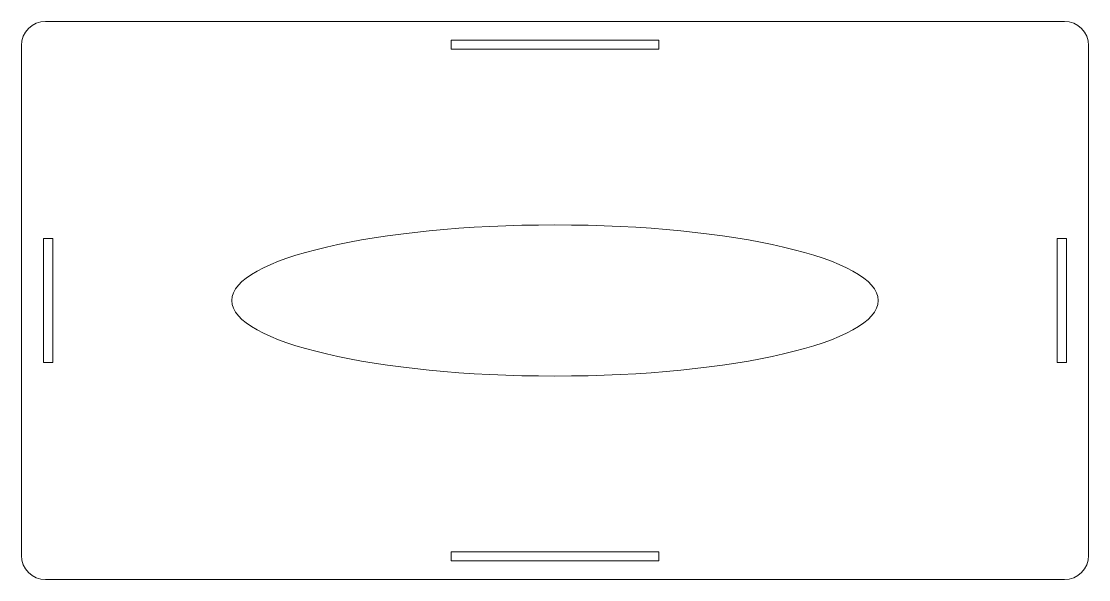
# Model space of a CAD drawing. Header units: millimetres. Extents: x -469 to 407, y -355 to 456.
# Drawn here: x -132.3 to 122.9, y -70.5 to 63.1 of the extents above; entities that cross this region are included whole.
import ezdxf

# ---------------------------------------------------------------- set-up
doc = ezdxf.new("R2010")
doc.units = ezdxf.units.MM
doc.header["$MEASUREMENT"] = 0
doc.layers.add('Layer 1', color=7, linetype='Continuous')

msp = doc.modelspace()

# ---------------------------------------------------------------- linework, layer by layer
at = {"layer": 'Layer 1', "color": 145, "lineweight": 20}
for points, knots in [([(117.1097, 63.075), (117.1097, 63.075), (-126.534, 63.075), (-126.534, 63.075), (-126.534, 63.075), (-129.724, 63.075), (-132.334, 60.465), (-132.334, 57.275), (-132.334, 57.275), (-132.334, 57.275), (-132.334, -64.6599), (-132.334, -64.6599), (-132.334, -64.6599), (-132.334, -67.8499), (-129.724, -70.4599), (-126.534, -70.4599), (-126.534, -70.4599), (-126.534, -70.4599), (117.1097, -70.4599), (117.1097, -70.4599), (117.1097, -70.4599), (120.2997, -70.4599), (122.9097, -67.8499), (122.9097, -64.6599), (122.9097, -64.6599), (122.9097, -64.6599), (122.9097, 57.275), (122.9097, 57.275), (122.9097, 57.275), (122.9097, 60.465), (120.2997, 63.075), (117.1097, 63.075)], [0, 0, 0, 0, 0.11111111, 0.11111111, 0.11111111, 0.11111111, 0.22222222, 0.22222222, 0.22222222, 0.22222222, 0.33333333, 0.33333333, 0.33333333, 0.33333333, 0.44444444, 0.44444444, 0.44444444, 0.44444444, 0.55555556, 0.55555556, 0.55555556, 0.55555556, 0.66666667, 0.66666667, 0.66666667, 0.66666667, 0.77777778, 0.77777778, 0.77777778, 0.77777778, 1, 1, 1, 1]), ([(20.0878, 56.4075), (20.0878, 56.4075), (-29.5122, 56.4075), (-29.5122, 56.4075), (-29.5122, 56.4075), (-29.5122, 56.4075), (-29.5122, 58.6075), (-29.5122, 58.6075), (-29.5122, 58.6075), (-29.5122, 58.6075), (20.0878, 58.6075), (20.0878, 58.6075), (20.0878, 58.6075), (20.0878, 58.6075), (20.0878, 56.4075), (20.0878, 56.4075)], [0, 0, 0, 0, 0.2, 0.2, 0.2, 0.2, 0.4, 0.4, 0.4, 0.4, 0.6, 0.6, 0.6, 0.6, 1, 1, 1, 1]), ([(72.5827, -3.6925), (72.5827, -13.6742), (37.9766, -21.766), (-4.7122, -21.766), (-4.7122, -21.766), (-47.401, -21.766), (-82.0071, -13.6742), (-82.0071, -3.6925), (-82.0071, -3.6925), (-82.0071, 6.2892), (-47.401, 14.381), (-4.7122, 14.381), (-4.7122, 14.381), (37.9766, 14.381), (72.5827, 6.2892), (72.5827, -3.6925)], [0, 0, 0, 0, 0.2, 0.2, 0.2, 0.2, 0.4, 0.4, 0.4, 0.4, 0.6, 0.6, 0.6, 0.6, 1, 1, 1, 1]), ([(-124.8122, 11.1075), (-124.8122, 11.1075), (-124.8122, -18.4925), (-124.8122, -18.4925), (-124.8122, -18.4925), (-124.8122, -18.4925), (-127.0122, -18.4925), (-127.0122, -18.4925), (-127.0122, -18.4925), (-127.0122, -18.4925), (-127.0122, 11.1075), (-127.0122, 11.1075), (-127.0122, 11.1075), (-127.0122, 11.1075), (-124.8122, 11.1075), (-124.8122, 11.1075)], [0, 0, 0, 0, 0.2, 0.2, 0.2, 0.2, 0.4, 0.4, 0.4, 0.4, 0.6, 0.6, 0.6, 0.6, 1, 1, 1, 1]), ([(115.3878, -18.4925), (115.3878, -18.4925), (115.3878, 11.1075), (115.3878, 11.1075), (115.3878, 11.1075), (115.3878, 11.1075), (117.5878, 11.1075), (117.5878, 11.1075), (117.5878, 11.1075), (117.5878, 11.1075), (117.5878, -18.4925), (117.5878, -18.4925), (117.5878, -18.4925), (117.5878, -18.4925), (115.3878, -18.4925), (115.3878, -18.4925)], [0, 0, 0, 0, 0.2, 0.2, 0.2, 0.2, 0.4, 0.4, 0.4, 0.4, 0.6, 0.6, 0.6, 0.6, 1, 1, 1, 1]), ([(-29.5122, -63.7925), (-29.5122, -63.7925), (20.0878, -63.7925), (20.0878, -63.7925), (20.0878, -63.7925), (20.0878, -63.7925), (20.0878, -65.9925), (20.0878, -65.9925), (20.0878, -65.9925), (20.0878, -65.9925), (-29.5122, -65.9925), (-29.5122, -65.9925), (-29.5122, -65.9925), (-29.5122, -65.9925), (-29.5122, -63.7925), (-29.5122, -63.7925)], [0, 0, 0, 0, 0.2, 0.2, 0.2, 0.2, 0.4, 0.4, 0.4, 0.4, 0.6, 0.6, 0.6, 0.6, 1, 1, 1, 1])]:
    msp.add_open_spline(points, degree=3, knots=knots, dxfattribs=at)

doc.saveas('drawing.dxf')
